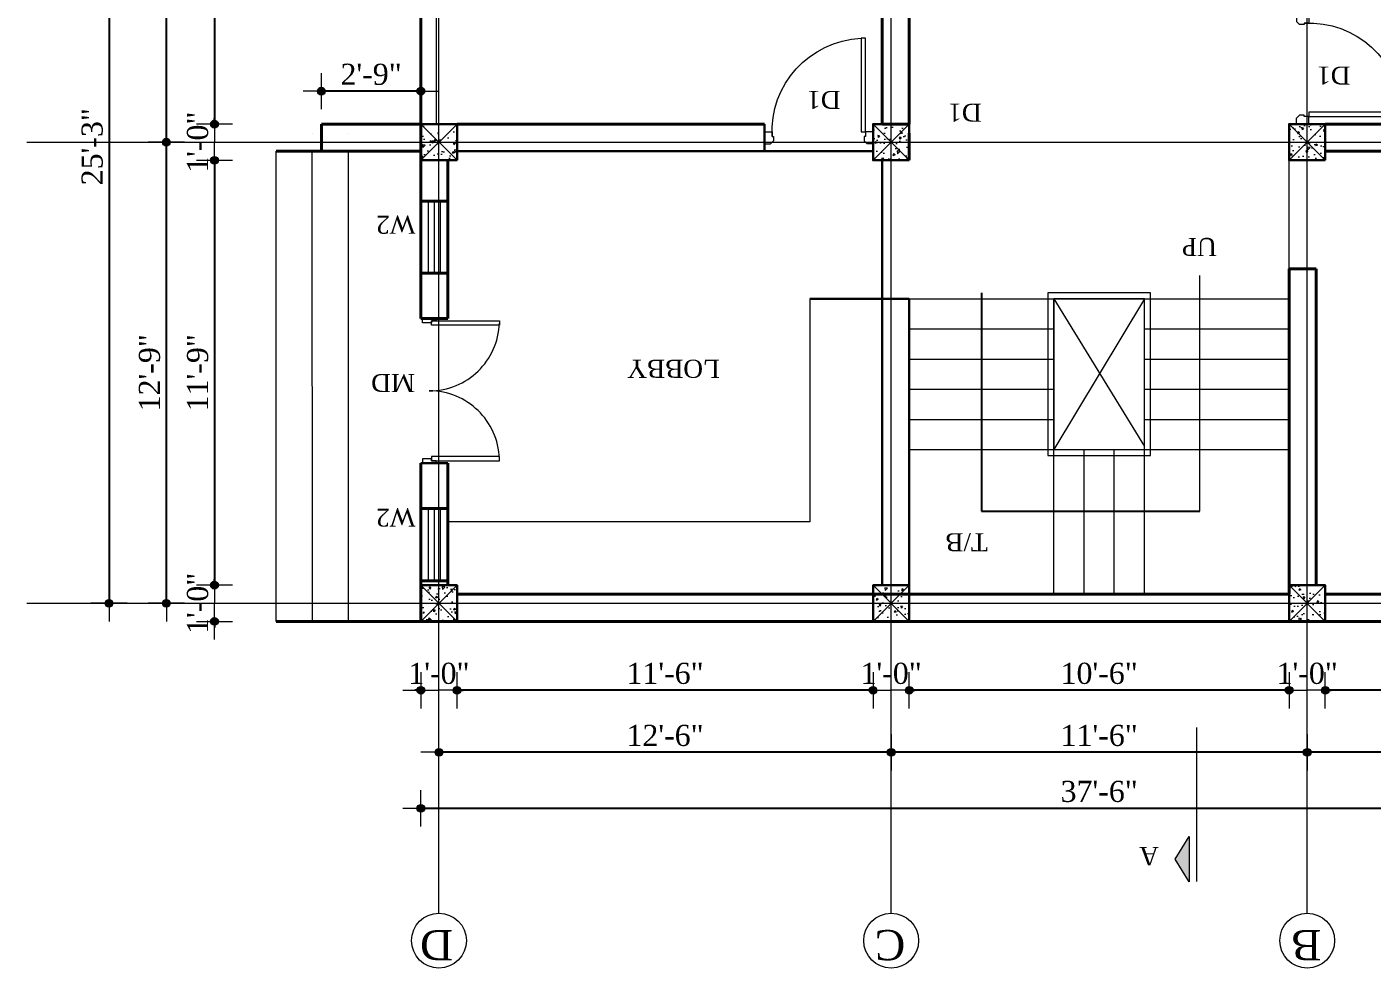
# Model space of a CAD drawing. Header units: inches. Extents: x 897 to 49934, y -34925 to -18564.
# Drawn here: x 896.6 to 1342.8, y -24593.3 to -24281.3 of the extents above; entities that cross this region are included whole.
import ezdxf

# ---------------------------------------------------------------- set-up
doc = ezdxf.new("R2010")
doc.units = ezdxf.units.IN
doc.header["$LTSCALE"] = 35
doc.header["$MEASUREMENT"] = 0
doc.header["$PDMODE"] = 34
doc.linetypes.add('PROYECCION', pattern=[19.05, 12.7, -6.35])
for name, color, linetype, lineweight in [('SES- Door&Window', 21, 'Continuous', 15), ('SES-DIMENSION', 142, 'Continuous', 13), ('SES-Elevation', 4, 'Continuous', 15), ('SES-Furniture', 45, 'Continuous', 5), ('SES-HACTH', 8, 'Continuous', 13), ('SES-Leader', 2, 'Continuous', 15), ('SES-REBARS', 1, 'Continuous', 40), ('SES-Set Back Line', 2, 'Continuous', 15), ('SES-Staircase', 134, 'Continuous', 13), ('SES-TEXT', 3, 'Continuous', 20), ('SES-Wall Plan', 6, 'Continuous', 30)]:
    doc.layers.add(name, color=color, linetype=linetype, lineweight=lineweight)
doc.styles.add('7 INCH', font='times.ttf', dxfattribs={"height": 7})
doc.styles.add('SES-ARAIL', font='times.ttf', dxfattribs={"height": 6})
doc.linetypes.add('ZIGZAG', pattern='A,0.0001,-0.2,[131,ltypeshp.shx,S=0.2,R=0,X=-0.2,Y=0],-0.4,[131,ltypeshp.shx,S=0.2,R=180,X=0.2,Y=0],-0.2', length=0.8001)
doc.dimstyles.new('7 INCH', dxfattribs={"dimscale": 0, "dimtxt": 7, "dimasz": 1, "dimexe": 2, "dimexo": 9, "dimgap": 2, "dimtad": 1, "dimdec": 0, "dimzin": 3, "dimdsep": 46, "dimlunit": 4, "dimtxsty": '7 INCH', "dimblk": 'DIM', "dimcen": 3, "dimdle": 3, "dimse1": 1, "dimse2": 1, "dimclrd": 256, "dimclre": 256, "dimclrt": 7, "dimadec": 1, "dimazin": 2, "dimtfac": 1, "dimtdec": 0, "dimtix": 1, "dimtofl": 0, "dimtmove": 2, "dimatfit": 3, "dimldrblk": 'ARW', "dimfxl": 2, "dimfrac": 2, "dimtolj": 2, "dimtzin": 0, "dimarcsym": 0})

# ---------------------------------------------------------------- blocks, each defined once
blk = doc.blocks.new('c11')
at = {"layer": 'SES-HACTH', "linetype": 'ByBlock'}
h = blk.add_hatch(dxfattribs=at)
h.set_pattern_fill('AR-CONC', color=256)
h.set_pattern_definition([(50, (-20422.33, 19414.4167), (7.1726018, -0.6275213), [0.75, -8.25]), (355, (-20422.33, 19414.417), (-1.3875133, 7.5219213), [0.6, -6.6]), (100.451444, (-20421.732, 19414.3644), (5.7850885, 6.8943999), [0.637402, -7.0114211]), (46.1842, (-20422.33, 19416.417), (10.6724133, -1.6551928), [1.125, -12.375]), (96.635635, (-20421.441, 19416.279), (9.3466195, 9.741186), [0.9561034, -10.5171376]), (351.184164, (-20422.33, 19416.417), (9.3466195, 9.741186), [0.9, -9.9]), (21, (-20421.33, 19415.9167), (5.9690705, -4.0261889), [0.75, -8.25]), (326, (-20421.33, 19415.917), (2.4331533, 7.2515005), [0.6, -6.6]), (71.451445, (-20420.8325, 19415.581), (8.4022238, 3.2253115), [0.6374019, -7.0114211]), (37.5, (-20422.33, 19414.4167), (0.12159855, 3.32893854), [0, -6.52, 0, -6.7, 0, -6.625]), (7.5, (-20422.33, 19414.4167), (2.63069537, 3.9441171), [0, -3.82, 0, -6.37, 0, -2.525]), (327.5, (-20424.56, 19414.4167), (5.33822436, -0.22554872), [0, -2.5, 0, -7.8, 0, -10.35]), (317.5, (-20425.56, 19414.4167), (5.8318617, 1.0010498), [0, -3.25, 0, -5.18, 0, -7.35])])
h.paths.add_polyline_path([(-6, 6), (-6, -6), (6, -6), (6, 6)])
for p, q in [((-6, 6), (6, -6)), ((6, 6), (-6, -6))]:
    blk.add_line(p, q, dxfattribs=at)
at = {"layer": 'SES-Wall Plan', "linetype": 'ByBlock'}
blk.add_lwpolyline([(-6, 6), (6, 6), (6, -6), (-6, -6)], close=True, dxfattribs=at)
blk = doc.blocks.new('3ls')
at = {"layer": 'SES- Door&Window'}
for p, q in [((-36, -2.5), (-34, -2.5)), ((-34, -2.5), (-33, -3.5)), ((-33, -5), (-33, -3.5)), ((-2, -2.5), (-3, -3.5)), ((-3, -5), (-3, -3.5)), ((0, -2.5), (-2, -2.5)), ((-36, -6.5), (-33.5, -6.5)), ((-33.5, -6.5), (-33.5, -5)), ((-33.5, -5), (-33, -5)), ((-2.5, -5), (-3, -5)), ((-2.5, -6.5), (-2.5, -5)), ((0, -6.5), (-2.5, -6.5))]:
    blk.add_line(p, q, dxfattribs=at)
blk.add_lwpolyline([(-2.5, -6.5), (-2.5, -37.5), (-4, -37.5), (-4, -6.5)], close=True, dxfattribs=at)
blk.add_arc((-2.5, -6.5), 31.04, 177.2298, 267.2298, dxfattribs=at)
at = {"layer": 'SES-Wall Plan', "color": 6, "ltscale": 2}
for p, q in [((-36, -6.5), (-36, -1.5)), ((0, -6.5), (0, -1.5))]:
    blk.add_line(p, q, dxfattribs=at)
blk = doc.blocks.new('DIM')
at = {"layer": 'SES-DIMENSION'}
h = blk.add_hatch(color=256, dxfattribs=at)
h.paths.add_polyline_path([(0, 1.284), (0, 0), (1.284, 0, 0.414214)])
h.paths.add_polyline_path([(1.284, 0), (0, 0), (0, -1.284, 0.414214)])
h.paths.add_polyline_path([(0, 0), (-1.284, 0, 0.414214), (0, -1.284)])
h.paths.add_polyline_path([(0, 1.284, 0.414214), (-1.284, 0), (0, 0)])
for p, q in [((0, 6), (0, -6)), ((-6, 0), (6, 0))]:
    blk.add_line(p, q, dxfattribs=at)
blk.add_circle((0, 0), 1.284, dxfattribs=at)
blk = doc.blocks.new('*D1309')
at = {"layer": 'Defpoints', "color": 0, "linetype": 'ByBlock', "transparency": 16777216}
for p in [(1327.31, -24478.4), (1465.31, -24478.4), (1327.31, -24501.22)]:
    blk.add_point(p, dxfattribs=at)
at = {"layer": 'SES-DIMENSION', "linetype": 'ByBlock', "lineweight": -2, "transparency": 16777216}
blk.add_line((1464.31, -24501.22), (1328.31, -24501.22), dxfattribs=at)
at = {"layer": 'SES-DIMENSION', "linetype": 'ByBlock', "lineweight": -2, "transparency": 16777216, "rotation": 180}
blk.add_blockref('DIM', (1327.31, -24501.22), dxfattribs=at)
at = {"layer": 'SES-DIMENSION', "linetype": 'ByBlock', "lineweight": -2, "transparency": 16777216}
blk.add_blockref('DIM', (1465.31, -24501.22), dxfattribs=at)
at = {"layer": 'SES-DIMENSION', "color": 7, "linetype": 'ByBlock', "transparency": 16777216, "insert": (1396.31, -24495.66), "char_height": 7, "attachment_point": 5, "style": '7 INCH'}
blk.add_mtext('\\A2;11\'-6"', dxfattribs=at)
blk = doc.blocks.new('ARW')
at = {"layer": 'SES-DIMENSION'}
blk.add_lwpolyline([(10, 0, 0, 6, 0), (0, 0, 0, 0, 0), (10, 0, 0, 0, 0)], format="xyseb", dxfattribs=at)
blk = doc.blocks.new('*D1310')
at = {"layer": 'Defpoints', "color": 0, "linetype": 'ByBlock', "transparency": 16777216}
for p in [(1315.31, -24478.4), (1327.31, -24478.4), (1315.31, -24501.22)]:
    blk.add_point(p, dxfattribs=at)
at = {"layer": 'SES-DIMENSION', "linetype": 'ByBlock', "lineweight": -2, "transparency": 16777216}
for p, q in [((1314.31, -24501.22), (1313.31, -24501.22)), ((1328.31, -24501.22), (1329.31, -24501.22))]:
    blk.add_line(p, q, dxfattribs=at)
blk.add_blockref('DIM', (1315.31, -24501.22), dxfattribs=at)
at = {"layer": 'SES-DIMENSION', "linetype": 'ByBlock', "lineweight": -2, "transparency": 16777216, "rotation": 180}
blk.add_blockref('DIM', (1327.31, -24501.22), dxfattribs=at)
at = {"layer": 'SES-DIMENSION', "color": 7, "linetype": 'ByBlock', "transparency": 16777216, "insert": (1321.31, -24495.66), "char_height": 7, "attachment_point": 5, "style": '7 INCH'}
blk.add_mtext('\\A2;1\'-0"', dxfattribs=at)
blk = doc.blocks.new('*D1311')
at = {"layer": 'Defpoints', "color": 0, "linetype": 'ByBlock', "transparency": 16777216}
for p in [(1189.31, -24478.4), (1315.31, -24478.4), (1189.31, -24501.22)]:
    blk.add_point(p, dxfattribs=at)
at = {"layer": 'SES-DIMENSION', "linetype": 'ByBlock', "lineweight": -2, "transparency": 16777216}
blk.add_line((1314.31, -24501.22), (1190.31, -24501.22), dxfattribs=at)
at = {"layer": 'SES-DIMENSION', "linetype": 'ByBlock', "lineweight": -2, "transparency": 16777216, "rotation": 180}
blk.add_blockref('DIM', (1189.31, -24501.22), dxfattribs=at)
at = {"layer": 'SES-DIMENSION', "linetype": 'ByBlock', "lineweight": -2, "transparency": 16777216}
blk.add_blockref('DIM', (1315.31, -24501.22), dxfattribs=at)
at = {"layer": 'SES-DIMENSION', "color": 7, "linetype": 'ByBlock', "transparency": 16777216, "insert": (1252.31, -24495.66), "char_height": 7, "attachment_point": 5, "style": '7 INCH'}
blk.add_mtext('\\A2;10\'-6"', dxfattribs=at)
blk = doc.blocks.new('*D1312')
at = {"layer": 'Defpoints', "color": 0, "linetype": 'ByBlock', "transparency": 16777216}
for p in [(1177.31, -24478.4), (1189.31, -24478.4), (1177.31, -24501.22)]:
    blk.add_point(p, dxfattribs=at)
at = {"layer": 'SES-DIMENSION', "linetype": 'ByBlock', "lineweight": -2, "transparency": 16777216}
for p, q in [((1176.31, -24501.22), (1175.31, -24501.22)), ((1190.31, -24501.22), (1191.31, -24501.22))]:
    blk.add_line(p, q, dxfattribs=at)
blk.add_blockref('DIM', (1177.31, -24501.22), dxfattribs=at)
at = {"layer": 'SES-DIMENSION', "linetype": 'ByBlock', "lineweight": -2, "transparency": 16777216, "rotation": 180}
blk.add_blockref('DIM', (1189.31, -24501.22), dxfattribs=at)
at = {"layer": 'SES-DIMENSION', "color": 7, "linetype": 'ByBlock', "transparency": 16777216, "insert": (1183.31, -24495.66), "char_height": 7, "attachment_point": 5, "style": '7 INCH'}
blk.add_mtext('\\A2;1\'-0"', dxfattribs=at)
blk = doc.blocks.new('*D1313')
at = {"layer": 'Defpoints', "color": 0, "linetype": 'ByBlock', "transparency": 16777216}
for p in [(1039.31, -24478.4), (1177.31, -24478.4), (1039.31, -24501.22)]:
    blk.add_point(p, dxfattribs=at)
at = {"layer": 'SES-DIMENSION', "linetype": 'ByBlock', "lineweight": -2, "transparency": 16777216}
blk.add_line((1176.31, -24501.22), (1040.31, -24501.22), dxfattribs=at)
at = {"layer": 'SES-DIMENSION', "linetype": 'ByBlock', "lineweight": -2, "transparency": 16777216, "rotation": 180}
blk.add_blockref('DIM', (1039.31, -24501.22), dxfattribs=at)
at = {"layer": 'SES-DIMENSION', "linetype": 'ByBlock', "lineweight": -2, "transparency": 16777216}
blk.add_blockref('DIM', (1177.31, -24501.22), dxfattribs=at)
at = {"layer": 'SES-DIMENSION', "color": 7, "linetype": 'ByBlock', "transparency": 16777216, "insert": (1108.31, -24495.66), "char_height": 7, "attachment_point": 5, "style": '7 INCH'}
blk.add_mtext('\\A2;11\'-6"', dxfattribs=at)
blk = doc.blocks.new('*D1314')
at = {"layer": 'Defpoints', "color": 0, "linetype": 'ByBlock', "transparency": 16777216}
for p in [(1027.31, -24478.4), (1039.31, -24478.4), (1027.31, -24501.22)]:
    blk.add_point(p, dxfattribs=at)
at = {"layer": 'SES-DIMENSION', "linetype": 'ByBlock', "lineweight": -2, "transparency": 16777216}
for p, q in [((1026.31, -24501.22), (1025.31, -24501.22)), ((1040.31, -24501.22), (1041.31, -24501.22))]:
    blk.add_line(p, q, dxfattribs=at)
blk.add_blockref('DIM', (1027.31, -24501.22), dxfattribs=at)
at = {"layer": 'SES-DIMENSION', "linetype": 'ByBlock', "lineweight": -2, "transparency": 16777216, "rotation": 180}
blk.add_blockref('DIM', (1039.31, -24501.22), dxfattribs=at)
at = {"layer": 'SES-DIMENSION', "color": 7, "linetype": 'ByBlock', "transparency": 16777216, "insert": (1033.31, -24495.66), "char_height": 7, "attachment_point": 5, "style": '7 INCH'}
blk.add_mtext('\\A2;1\'-0"', dxfattribs=at)
blk = doc.blocks.new('*D1315')
at = {"layer": 'Defpoints', "color": 0, "linetype": 'ByBlock', "transparency": 16777216}
for p in [(1321.31, -24478.4), (1471.31, -24478.4), (1321.31, -24521.8)]:
    blk.add_point(p, dxfattribs=at)
at = {"layer": 'SES-DIMENSION', "linetype": 'ByBlock', "lineweight": -2, "transparency": 16777216}
blk.add_line((1470.31, -24521.8), (1322.31, -24521.8), dxfattribs=at)
at = {"layer": 'SES-DIMENSION', "linetype": 'ByBlock', "lineweight": -2, "transparency": 16777216, "rotation": 180}
blk.add_blockref('DIM', (1321.31, -24521.8), dxfattribs=at)
at = {"layer": 'SES-DIMENSION', "linetype": 'ByBlock', "lineweight": -2, "transparency": 16777216}
blk.add_blockref('DIM', (1471.31, -24521.8), dxfattribs=at)
at = {"layer": 'SES-DIMENSION', "color": 7, "linetype": 'ByBlock', "transparency": 16777216, "insert": (1396.31, -24516.24), "char_height": 7, "attachment_point": 5, "style": '7 INCH'}
blk.add_mtext('\\A2;12\'-6"', dxfattribs=at)
blk = doc.blocks.new('*D1316')
at = {"layer": 'Defpoints', "color": 0, "linetype": 'ByBlock', "transparency": 16777216}
for p in [(1183.31, -24478.4), (1321.31, -24478.4), (1183.31, -24521.8)]:
    blk.add_point(p, dxfattribs=at)
at = {"layer": 'SES-DIMENSION', "linetype": 'ByBlock', "lineweight": -2, "transparency": 16777216}
blk.add_line((1320.31, -24521.8), (1184.31, -24521.8), dxfattribs=at)
at = {"layer": 'SES-DIMENSION', "linetype": 'ByBlock', "lineweight": -2, "transparency": 16777216, "rotation": 180}
blk.add_blockref('DIM', (1183.31, -24521.8), dxfattribs=at)
at = {"layer": 'SES-DIMENSION', "linetype": 'ByBlock', "lineweight": -2, "transparency": 16777216}
blk.add_blockref('DIM', (1321.31, -24521.8), dxfattribs=at)
at = {"layer": 'SES-DIMENSION', "color": 7, "linetype": 'ByBlock', "transparency": 16777216, "insert": (1252.31, -24516.24), "char_height": 7, "attachment_point": 5, "style": '7 INCH'}
blk.add_mtext('\\A2;11\'-6"', dxfattribs=at)
blk = doc.blocks.new('*D1317')
at = {"layer": 'Defpoints', "color": 0, "linetype": 'ByBlock', "transparency": 16777216}
for p in [(1033.31, -24478.4), (1183.31, -24478.4), (1033.31, -24521.8)]:
    blk.add_point(p, dxfattribs=at)
at = {"layer": 'SES-DIMENSION', "linetype": 'ByBlock', "lineweight": -2, "transparency": 16777216}
blk.add_line((1182.31, -24521.8), (1034.31, -24521.8), dxfattribs=at)
at = {"layer": 'SES-DIMENSION', "linetype": 'ByBlock', "lineweight": -2, "transparency": 16777216, "rotation": 180}
blk.add_blockref('DIM', (1033.31, -24521.8), dxfattribs=at)
at = {"layer": 'SES-DIMENSION', "linetype": 'ByBlock', "lineweight": -2, "transparency": 16777216}
blk.add_blockref('DIM', (1183.31, -24521.8), dxfattribs=at)
at = {"layer": 'SES-DIMENSION', "color": 7, "linetype": 'ByBlock', "transparency": 16777216, "insert": (1108.31, -24516.24), "char_height": 7, "attachment_point": 5, "style": '7 INCH'}
blk.add_mtext('\\A2;12\'-6"', dxfattribs=at)
blk = doc.blocks.new('*D1318')
at = {"layer": 'Defpoints', "color": 0, "linetype": 'ByBlock', "transparency": 16777216}
for p in [(1027.31, -24478.4), (1477.31, -24478.4), (1027.31, -24540.37)]:
    blk.add_point(p, dxfattribs=at)
at = {"layer": 'SES-DIMENSION', "linetype": 'ByBlock', "lineweight": -2, "transparency": 16777216}
blk.add_line((1476.31, -24540.37), (1028.31, -24540.37), dxfattribs=at)
at = {"layer": 'SES-DIMENSION', "linetype": 'ByBlock', "lineweight": -2, "transparency": 16777216, "rotation": 180}
blk.add_blockref('DIM', (1027.31, -24540.37), dxfattribs=at)
at = {"layer": 'SES-DIMENSION', "linetype": 'ByBlock', "lineweight": -2, "transparency": 16777216}
blk.add_blockref('DIM', (1477.31, -24540.37), dxfattribs=at)
at = {"layer": 'SES-DIMENSION', "color": 7, "linetype": 'ByBlock', "transparency": 16777216, "insert": (1252.31, -24534.8), "char_height": 7, "attachment_point": 5, "style": '7 INCH'}
blk.add_mtext('\\A2;37\'-6"', dxfattribs=at)
blk = doc.blocks.new('*D1320')
at = {"layer": 'Defpoints', "color": 0, "linetype": 'ByBlock', "transparency": 16777216}
for p in [(1027.31, -24175.61), (958.85, -24313.51), (1027.31, -24313.51)]:
    blk.add_point(p, dxfattribs=at)
at = {"layer": 'SES-DIMENSION', "linetype": 'ByBlock', "lineweight": -2, "transparency": 16777216}
blk.add_line((958.85, -24176.61), (958.85, -24312.51), dxfattribs=at)
for p, rotation in [((958.85, -24175.61), 90), ((958.85, -24313.51), 270)]:
    blk.add_blockref('DIM', p, dxfattribs=dict(at, rotation=rotation))
at = {"layer": 'SES-DIMENSION', "color": 7, "linetype": 'ByBlock', "transparency": 16777216, "insert": (953.29, -24244.56), "char_height": 7, "attachment_point": 5, "rotation": 90, "style": '7 INCH'}
blk.add_mtext('\\A2;11\'-6"', dxfattribs=at)
blk = doc.blocks.new('*D1321')
at = {"layer": 'Defpoints', "color": 0, "linetype": 'ByBlock', "transparency": 16777216}
for p in [(1027.31, -24313.51), (958.85, -24325.51), (1027.31, -24325.51)]:
    blk.add_point(p, dxfattribs=at)
at = {"layer": 'SES-DIMENSION', "linetype": 'ByBlock', "lineweight": -2, "transparency": 16777216}
for p, q in [((958.85, -24312.51), (958.85, -24311.51)), ((958.85, -24326.51), (958.85, -24327.51))]:
    blk.add_line(p, q, dxfattribs=at)
for p, rotation in [((958.85, -24313.51), 270), ((958.85, -24325.51), 90)]:
    blk.add_blockref('DIM', p, dxfattribs=dict(at, rotation=rotation))
at = {"layer": 'SES-DIMENSION', "color": 7, "linetype": 'ByBlock', "transparency": 16777216, "insert": (953.29, -24319.51), "char_height": 7, "attachment_point": 5, "rotation": 90, "style": '7 INCH'}
blk.add_mtext('\\A2;1\'-0"', dxfattribs=at)
blk = doc.blocks.new('*D1322')
at = {"layer": 'Defpoints', "color": 0, "linetype": 'ByBlock', "transparency": 16777216}
for p in [(1027.31, -24325.51), (958.85, -24466.4), (1027.31, -24466.4)]:
    blk.add_point(p, dxfattribs=at)
at = {"layer": 'SES-DIMENSION', "linetype": 'ByBlock', "lineweight": -2, "transparency": 16777216}
blk.add_line((958.85, -24326.51), (958.85, -24465.4), dxfattribs=at)
for p, rotation in [((958.85, -24325.51), 90), ((958.85, -24466.4), 270)]:
    blk.add_blockref('DIM', p, dxfattribs=dict(at, rotation=rotation))
at = {"layer": 'SES-DIMENSION', "color": 7, "linetype": 'ByBlock', "transparency": 16777216, "insert": (953.28, -24395.95), "char_height": 7, "attachment_point": 5, "rotation": 90, "style": '7 INCH'}
blk.add_mtext('\\A2;11\'-9"', dxfattribs=at)
blk = doc.blocks.new('*D1323')
at = {"layer": 'Defpoints', "color": 0, "linetype": 'ByBlock', "transparency": 16777216}
for p in [(1027.31, -24466.4), (958.85, -24478.4), (1027.31, -24478.4)]:
    blk.add_point(p, dxfattribs=at)
at = {"layer": 'SES-DIMENSION', "linetype": 'ByBlock', "lineweight": -2, "transparency": 16777216}
for p, q in [((958.85, -24465.4), (958.85, -24464.4)), ((958.85, -24479.4), (958.85, -24480.4))]:
    blk.add_line(p, q, dxfattribs=at)
for p, rotation in [((958.85, -24466.4), 270), ((958.85, -24478.4), 90)]:
    blk.add_blockref('DIM', p, dxfattribs=dict(at, rotation=rotation))
at = {"layer": 'SES-DIMENSION', "color": 7, "linetype": 'ByBlock', "transparency": 16777216, "insert": (953.29, -24472.4), "char_height": 7, "attachment_point": 5, "rotation": 90, "style": '7 INCH'}
blk.add_mtext('\\A2;1\'-0"', dxfattribs=at)
blk = doc.blocks.new('*D1324')
at = {"layer": 'Defpoints', "color": 0, "linetype": 'ByBlock', "transparency": 16777216}
for p in [(942.89, -24319.51), (1027.31, -24319.51), (1027.31, -24472.4)]:
    blk.add_point(p, dxfattribs=at)
at = {"layer": 'SES-DIMENSION', "linetype": 'ByBlock', "lineweight": -2, "transparency": 16777216}
blk.add_line((942.89, -24471.4), (942.89, -24320.51), dxfattribs=at)
for p, rotation in [((942.89, -24319.51), 90), ((942.89, -24472.4), 270)]:
    blk.add_blockref('DIM', p, dxfattribs=dict(at, rotation=rotation))
at = {"layer": 'SES-DIMENSION', "color": 7, "linetype": 'ByBlock', "transparency": 16777216, "insert": (937.32, -24395.95), "char_height": 7, "attachment_point": 5, "rotation": 90, "style": '7 INCH'}
blk.add_mtext('\\A2;12\'-9"', dxfattribs=at)
blk = doc.blocks.new('*D1325')
at = {"layer": 'Defpoints', "color": 0, "linetype": 'ByBlock', "transparency": 16777216}
for p in [(942.89, -24169.61), (1027.31, -24169.61), (1027.31, -24319.51)]:
    blk.add_point(p, dxfattribs=at)
at = {"layer": 'SES-DIMENSION', "linetype": 'ByBlock', "lineweight": -2, "transparency": 16777216}
blk.add_line((942.89, -24318.51), (942.89, -24170.61), dxfattribs=at)
for p, rotation in [((942.89, -24169.61), 90), ((942.89, -24319.51), 270)]:
    blk.add_blockref('DIM', p, dxfattribs=dict(at, rotation=rotation))
at = {"layer": 'SES-DIMENSION', "color": 7, "linetype": 'ByBlock', "transparency": 16777216, "insert": (937.33, -24244.56), "char_height": 7, "attachment_point": 5, "rotation": 90, "style": '7 INCH'}
blk.add_mtext('\\A2;12\'-6"', dxfattribs=at)
blk = doc.blocks.new('*D1326')
at = {"layer": 'Defpoints', "color": 0, "linetype": 'ByBlock', "transparency": 16777216}
for p in [(1027.31, -24169.61), (923.87, -24472.4), (1027.31, -24472.4)]:
    blk.add_point(p, dxfattribs=at)
at = {"layer": 'SES-DIMENSION', "linetype": 'ByBlock', "lineweight": -2, "transparency": 16777216}
blk.add_line((923.87, -24170.61), (923.87, -24471.4), dxfattribs=at)
for p, rotation in [((923.87, -24169.61), 90), ((923.87, -24472.4), 270)]:
    blk.add_blockref('DIM', p, dxfattribs=dict(at, rotation=rotation))
at = {"layer": 'SES-DIMENSION', "color": 7, "linetype": 'ByBlock', "transparency": 16777216, "insert": (918.31, -24321.01), "char_height": 7, "attachment_point": 5, "rotation": 90, "style": '7 INCH'}
blk.add_mtext('\\A2;25\'-3"', dxfattribs=at)
blk = doc.blocks.new('PUERTA ABATIBLE SENCILLA-160')
at = {"layer": 'SES-Elevation'}
for p, q in [((-1.575, 0.025), (-1.575, 0.775)), ((-1.575, 0.775), (-1.525, 0.775)), ((-1.525, 0.775), (-1.525, 0.025)), ((-0.075, 0.775), (-0.075, 0.025)), ((-0.025, 0.775), (-0.075, 0.775)), ((-0.025, 0.025), (-0.025, 0.775)), ((-1.6, -0.075), (-1.6, 0.075)), ((-1.6, 0.075), (-1.575, 0.075)), ((-1.575, 0.075), (-1.575, 0.025)), ((-1.575, 0.025), (-1.55, 0.025)), ((-1.525, 0.025), (-1.575, 0.025)), ((-1.55, 0.025), (-1.55, -0.075)), ((-0.075, 0.025), (-0.025, 0.025)), ((-0.05, 0.025), (-0.05, -0.075)), ((-0.025, 0.025), (-0.05, 0.025)), ((0, 0.075), (-0.025, 0.075)), ((-0.025, 0.075), (-0.025, 0.025)), ((0, -0.075), (0, 0.075)), ((-1.55, -0.075), (-1.6, -0.075)), ((-0.05, -0.075), (0, -0.075))]:
    blk.add_line(p, q, dxfattribs=at)
at = {"layer": 'SES-Elevation', "color": 1, "linetype": 'PROYECCION'}
for centre, start, end in [((-1.575, 0), 0, 88.135), ((-0.025, 0), 91.865, 180)]:
    blk.add_arc(centre, 0.775, start, end, dxfattribs=at)
blk = doc.blocks.new('*D1327')
at = {"layer": 'Defpoints', "color": 0, "linetype": 'ByBlock', "transparency": 16777216}
for p in [(994.31, -24302.61), (994.31, -24316.51), (1027.31, -24313.51)]:
    blk.add_point(p, dxfattribs=at)
at = {"layer": 'SES-DIMENSION', "linetype": 'ByBlock', "lineweight": -2, "transparency": 16777216}
blk.add_line((1026.31, -24302.61), (995.31, -24302.61), dxfattribs=at)
at = {"layer": 'SES-DIMENSION', "linetype": 'ByBlock', "lineweight": -2, "transparency": 16777216, "rotation": 180}
blk.add_blockref('DIM', (994.31, -24302.61), dxfattribs=at)
at = {"layer": 'SES-DIMENSION', "linetype": 'ByBlock', "lineweight": -2, "transparency": 16777216}
blk.add_blockref('DIM', (1027.31, -24302.61), dxfattribs=at)
at = {"layer": 'SES-DIMENSION', "color": 7, "linetype": 'ByBlock', "transparency": 16777216, "insert": (1010.81, -24297.04), "char_height": 7, "attachment_point": 5, "style": '7 INCH'}
blk.add_mtext('\\A2;2\'-9"', dxfattribs=at)

msp = doc.modelspace()

# ---------------------------------------------------------------- hatches: boundary and pattern name
at = {"layer": 'SES-TEXT'}
msp.add_hatch(color=256, dxfattribs=at).paths.add_polyline_path([(1282.12, -24564.75), (1282.12, -24549.75), (1277.5, -24557.25)])

# ---------------------------------------------------------------- linework, layer by layer
at = {"layer": 'SES- Door&Window', "linetype": 'ZIGZAG', "ltscale": 0.25}
msp.add_line((1032.41, -24175.61), (1032.41, -24313.51), dxfattribs=at)
at = {"layer": 'SES- Door&Window', "linetype": 'ByBlock'}
for points in [[(1029.81, -24362.96), (1029.81, -24339.01)], [(1031.81, -24362.96), (1031.81, -24339.01)], [(1033.81, -24362.96), (1033.81, -24339.01)], [(1029.81, -24464.89), (1029.81, -24440.94)], [(1031.81, -24464.89), (1031.81, -24440.94)], [(1033.81, -24464.89), (1033.81, -24440.94)]]:
    msp.add_lwpolyline(points, dxfattribs=at)
at = {"layer": 'SES-DIMENSION', "linetype": 'ByBlock'}
msp.add_line((1315.31, -24361.51), (1315.31, -24325.51), dxfattribs=at)
at = {"layer": 'SES-DIMENSION', "ltscale": 10}
msp.add_line((1284.65, -24564.65), (1284.65, -24513.57), dxfattribs=at)
at = {"layer": 'SES-DIMENSION', "linetype": 'ByBlock'}
msp.add_lwpolyline([(1285.65, -24441.89), (1285.65, -24363.74)], dxfattribs=at)
at = {"layer": 'SES-DIMENSION'}
for centre in [(1033.31, -24584.24), (1183.31, -24584.24), (1321.31, -24584.24)]:
    msp.add_circle(centre, 9.09, dxfattribs=at)
at = {"layer": 'SES-Furniture', "linetype": 'ByBlock'}
for points in [[(1180.31, -24371.4), (1156.31, -24371.4), (1156.31, -24445.4)], [(1156.31, -24445.4), (1036.31, -24445.4)]]:
    msp.add_lwpolyline(points, dxfattribs=at)
at = {"layer": 'SES-REBARS', "color": 6, "linetype": 'ByBlock'}
for p, q in [((1027.31, -24163.61), (1027.31, -24377.95)), ((1189.31, -24172.61), (1189.31, -24313.51)), ((1180.31, -24175.61), (1180.31, -24313.51)), ((991.31, -24316.51), (991.31, -24316.5)), ((994.31, -24322.51), (994.31, -24313.51)), ((994.31, -24313.51), (1027.31, -24313.51)), ((1003.31, -24316.51), (1003.31, -24316.5)), ((1141.31, -24313.51), (1039.31, -24313.51)), ((1189.31, -24313.51), (1180.31, -24313.51)), ((1189.31, -24316.51), (1189.31, -24325.51)), ((1327.31, -24313.51), (1465.31, -24313.51)), ((1027.31, -24322.51), (979.31, -24322.51)), ((1036.31, -24325.51), (1036.31, -24377.95)), ((1327.31, -24322.51), (1465.31, -24322.51)), ((1027.31, -24339.01), (1036.31, -24339.01)), ((1315.31, -24361.51), (1315.31, -24469.4)), ((1324.31, -24361.51), (1315.31, -24361.51)), ((1324.31, -24361.51), (1324.31, -24466.4)), ((1027.31, -24362.96), (1036.31, -24362.96)), ((1036.31, -24377.95), (1027.31, -24377.95)), ((1027.31, -24425.95), (1027.31, -24478.4)), ((1036.31, -24425.95), (1036.31, -24466.4)), ((1036.31, -24440.94), (1027.31, -24440.94)), ((1027.31, -24464.89), (1036.31, -24464.89)), ((1027.31, -24478.4), (979.34, -24478.4))]:
    msp.add_line(p, q, dxfattribs=at)
for points in [[(1315.31, -24469.4), (1039.31, -24469.4)], [(1465.31, -24469.4), (1327.31, -24469.4)], [(1027.31, -24478.4), (1477.31, -24478.4)]]:
    msp.add_lwpolyline(points, dxfattribs=at)
at = {"layer": 'SES-Set Back Line'}
for p, q in [((1033.31, -24575.15), (1033.31, -24039.86)), ((1183.31, -24575.15), (1183.31, -24039.86)), ((1321.31, -24575.15), (1321.31, -24039.86)), ((896.64, -24319.51), (1567.77, -24319.51)), ((896.64, -24472.4), (1567.77, -24472.4))]:
    msp.add_line(p, q, dxfattribs=at)
at = {"layer": 'SES-Staircase', "linetype": 'ByBlock'}
for p, q in [((979.34, -24478.4), (979.31, -24322.51)), ((991.34, -24478.4), (991.31, -24322.51)), ((1003.34, -24478.4), (1003.31, -24322.51)), ((1189.31, -24371.4), (1315.31, -24371.4)), ((1237.31, -24469.4), (1237.31, -24371.4)), ((1267.31, -24371.4), (1237.31, -24421.4)), ((1237.31, -24371.4), (1267.31, -24420.4)), ((1267.31, -24469.4), (1267.31, -24371.4)), ((1189.31, -24381.4), (1237.31, -24381.4)), ((1267.31, -24381.4), (1315.31, -24381.4)), ((1189.31, -24391.4), (1237.31, -24391.4)), ((1267.31, -24391.4), (1315.31, -24391.4)), ((1189.31, -24401.4), (1237.31, -24401.4)), ((1267.31, -24401.4), (1315.31, -24401.4)), ((1189.31, -24411.4), (1237.31, -24411.4)), ((1267.31, -24411.4), (1315.31, -24411.4)), ((1189.31, -24421.4), (1315.31, -24421.4)), ((1247.31, -24469.4), (1247.31, -24421.4)), ((1257.31, -24469.4), (1257.31, -24421.4))]:
    msp.add_line(p, q, dxfattribs=at)
msp.add_lwpolyline([(994.31, -24322.51), (979.31, -24322.51)], dxfattribs=at)
for points in [[(1269.31, -24369.4), (1235.31, -24369.4), (1235.31, -24423.4), (1269.31, -24423.4)], [(1267.31, -24371.4), (1237.31, -24371.4), (1237.31, -24421.4), (1267.31, -24421.4)]]:
    msp.add_lwpolyline(points, close=True, dxfattribs=at)
at = {"layer": 'SES-TEXT'}
msp.add_lwpolyline([(1282.12, -24549.75), (1282.12, -24564.75), (1277.5, -24557.25), (1282.12, -24549.75)], dxfattribs=at)
at = {"layer": 'SES-Wall Plan', "linetype": 'ByBlock'}
for p, q in [((1141.31, -24322.51), (1141.31, -24313.51)), ((1315.31, -24313.51), (1324.31, -24313.51)), ((1039.31, -24322.51), (1177.31, -24322.51)), ((1180.31, -24466.4), (1180.31, -24325.51)), ((1189.31, -24371.4), (1156.31, -24371.4)), ((1189.31, -24466.4), (1189.31, -24371.4))]:
    msp.add_line(p, q, dxfattribs=at)
msp.add_lwpolyline([(1027.31, -24425.95), (1036.31, -24425.95)], dxfattribs=at)

# ---------------------------------------------------------------- block references
at = {"layer": 'SES-Elevation', "xscale": 30.00000000000143, "yscale": 30.00000000000143, "zscale": 30.00000000000143, "rotation": 270}
msp.add_blockref('PUERTA ABATIBLE SENCILLA-160', (1030.12, -24425.95), dxfattribs=at)
at = {"layer": 'SES-HACTH', "ltscale": 2, "xscale": -1}
for p, rotation in [((1315.31, -24313.51), 90), ((1177.31, -24322.57), 180)]:
    msp.add_blockref('3ls', p, dxfattribs=dict(at, rotation=rotation))
at = {"layer": 'SES-REBARS', "linetype": 'ByBlock', "rotation": 180}
for p in [(1033.31, -24319.51), (1183.31, -24319.51), (1321.31, -24319.51), (1033.31, -24472.4), (1183.31, -24472.4), (1321.31, -24472.4)]:
    msp.add_blockref('c11', p, dxfattribs=at)

# ---------------------------------------------------------------- texts
at = {"layer": 'SES-TEXT', "ltscale": 2, "style": 'SES-ARAIL'}
for s, height, p in [('W2', 6, (1025.54, -24343.87)), ('UP', 6, (1291.31, -24351.25)), ('W2', 6, (1025.54, -24440.96)), ('D', 10, (1037.98, -24580.76)), ('C', 10, (1187.98, -24580.76)), ('B', 10, (1325.98, -24580.76))]:
    msp.add_text(s, height=height, rotation=180, dxfattribs=at).set_placement(p)
at = {"layer": 'SES-TEXT', "style": 'SES-ARAIL'}
msp.add_text('A', height=6, rotation=180, dxfattribs=at).set_placement((1272.09, -24553.18))
at = {"layer": 'SES-TEXT', "char_height": 6, "rotation": 180, "style": 'SES-ARAIL'}
for s, insert, width, attachment_point in [('D1', (1324.59, -24300.43), 44.2055, 3), ('D1', (1155.46, -24302.48), 44.2055, 9), ('D1', (1202.24, -24306.71), 44.2055, 9), ('LOBBY', (1126.44, -24397.64), 106.1211, 1), ('MD', (1025.44, -24402.36), 106.1211, 1), ('T/B', (1215.33, -24449.08), 44.2055, 7)]:
    msp.add_mtext(s, dxfattribs=dict(at, insert=insert, width=width, attachment_point=attachment_point))

# ---------------------------------------------------------------- dimensions: what is measured, and where the dimension line sits
at = {"layer": 'SES-DIMENSION', "linetype": 'ByBlock'}
for base, p1, p2, angle, picture, middle in [((923.87, -24472.4), (1027.31, -24169.61), (1027.31, -24472.4), 270, '*D1326', (918.31, -24321.01)), ((942.89, -24169.61), (1027.31, -24319.51), (1027.31, -24169.61), 270, '*D1325', (937.33, -24244.56)), ((958.85, -24313.51), (1027.31, -24175.61), (1027.31, -24313.51), 270, '*D1320', (953.29, -24244.56)), ((994.31, -24302.61), (1027.31, -24313.51), (994.31, -24316.51), 180, '*D1327', (1010.81, -24297.04)), ((958.85, -24325.51), (1027.31, -24313.51), (1027.31, -24325.51), 270, '*D1321', (953.29, -24319.51)), ((942.89, -24319.51), (1027.31, -24472.4), (1027.31, -24319.51), 270, '*D1324', (937.32, -24395.95)), ((958.85, -24466.4), (1027.31, -24325.51), (1027.31, -24466.4), 270, '*D1322', (953.28, -24395.95)), ((958.85, -24478.4), (1027.31, -24466.4), (1027.31, -24478.4), 270, '*D1323', (953.29, -24472.4)), ((1027.31, -24501.22), (1039.31, -24478.4), (1027.31, -24478.4), 180, '*D1314', (1033.31, -24495.66)), ((1027.31, -24540.37), (1477.31, -24478.4), (1027.31, -24478.4), 180, '*D1318', (1252.31, -24534.8)), ((1033.31, -24521.8), (1183.31, -24478.4), (1033.31, -24478.4), 180, '*D1317', (1108.31, -24516.24)), ((1039.31, -24501.22), (1177.31, -24478.4), (1039.31, -24478.4), 180, '*D1313', (1108.31, -24495.66)), ((1177.31, -24501.22), (1189.31, -24478.4), (1177.31, -24478.4), 180, '*D1312', (1183.31, -24495.66)), ((1183.31, -24521.8), (1321.31, -24478.4), (1183.31, -24478.4), 180, '*D1316', (1252.31, -24516.24)), ((1189.31, -24501.22), (1315.31, -24478.4), (1189.31, -24478.4), 180, '*D1311', (1252.31, -24495.66)), ((1315.31, -24501.22), (1327.31, -24478.4), (1315.31, -24478.4), 180, '*D1310', (1321.31, -24495.66)), ((1321.31, -24521.8), (1471.31, -24478.4), (1321.31, -24478.4), 180, '*D1315', (1396.31, -24516.24)), ((1327.31, -24501.22), (1465.31, -24478.4), (1327.31, -24478.4), 180, '*D1309', (1396.31, -24495.66))]:
    dim = msp.add_linear_dim(base=base, p1=p1, p2=p2, angle=angle, dimstyle='7 INCH', override={"dimscale": 1}, dxfattribs=at)
    dim.commit()
    dim.dimension.update_dxf_attribs({"geometry": picture, "text_midpoint": middle})

# ---------------------------------------------------------------- leaders
at = {"layer": 'SES-Leader', "linetype": 'ByBlock'}
msp.add_leader([(1213.31, -24369.4), (1213.31, -24441.89), (1285.65, -24441.89)], dimstyle='7 INCH', override={"dimscale": 1, "dimasz": 6, "dimtad": 0}, dxfattribs=at)

doc.saveas('drawing.dxf')
